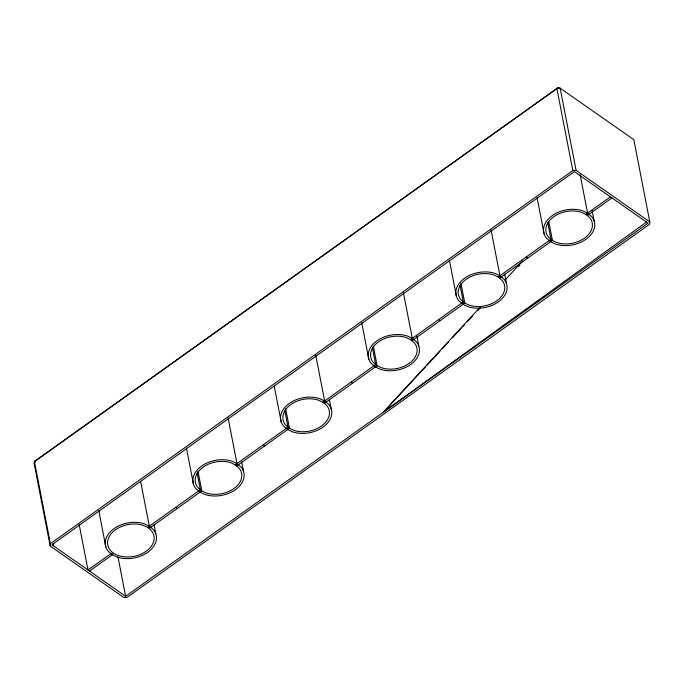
<?xml version="1.0" encoding="UTF-8"?>
<svg xmlns="http://www.w3.org/2000/svg" width="684" height="684" viewBox="0 0 684 684"><rect width="100%" height="100%" fill="white"/><g stroke="black" fill="none" stroke-linecap="round" stroke-linejoin="round"><path stroke-width="1.03" d="M34.2 463.795L34.414 461.469L558.058 87.706L560.128 88.142L633.82 139.664L649.8 221.898L649.586 224.224L127.156 597.363L123.872 597.542L50.18 546.02L34.2 463.795L35.628 460.854L558.058 87.706M50.18 546.02L50.402 543.694L34.414 461.469L35.628 460.854L34.414 461.469M53.694 543.515L53.472 545.841L53.07 543.771M646.508 222.069L383.331 412.221L480.159 307.125M505.45 279.671L522.79 260.852M383.331 412.221L425.448 366.863M426.901 365.299L439.974 351.217M442.155 348.874L448.687 341.838M452.321 337.922L461.033 328.542M462.487 326.978L464.667 324.626M467.565 321.497L472.653 316.025M477.731 310.553L479.911 308.202M518.404 266.751L519.857 265.187M50.402 543.694L572.824 170.547L576.116 170.376L649.8 221.898M235.211 464.855L288.015 427.141L284.792 410.537M322.865 402.252L375.67 364.529L372.447 347.925M410.52 339.64L463.324 301.926L460.101 285.322M498.174 277.037L550.979 239.314L547.756 222.71M585.829 214.425L610.436 196.847M89.544 571.072L113.005 554.314L111.466 553.245L88.014 569.994L79.139 524.329M236.655 465.992L289.469 428.278L285.63 408.553M324.31 403.389L377.123 365.666L373.284 345.95M411.965 340.777L464.778 303.055L460.939 283.338M499.619 278.166L552.433 240.452L548.799 221.77M587.282 215.563L611.975 197.924M125.625 596.294L648.047 223.146L574.363 171.624L51.941 544.772L125.625 596.294L117.956 556.853M586.564 213.895L588.103 214.973M549.748 240.195L551.278 241.272M526.287 256.953L527.826 258.03M498.91 276.507L500.449 277.576M462.093 302.807L463.624 303.884M438.632 319.565L440.171 320.634M411.255 339.119L412.794 340.187M374.439 365.418L375.969 366.487M350.978 382.168L352.517 383.245M323.6 401.722L325.139 402.799M286.776 428.022L288.315 429.099M263.323 444.78L264.853 445.848M235.946 464.333L237.485 465.402M199.121 490.633L200.66 491.702M175.668 507.383L177.199 508.46M592.113 210.51L594.131 220.889M580.143 174.753L587.607 213.16M576.116 170.376L560.128 88.142L556.844 88.322L572.824 170.547M537.068 197.659L544.131 233.979M504.664 274.156L506.476 283.501M491.078 230.098L499.953 275.763M449.414 260.271L456.476 296.591M416.804 335.733L418.822 346.113M403.415 292.709L412.298 338.375M361.759 322.874L368.821 359.203M329.346 399.379L331.167 408.716M315.76 355.321L324.643 400.978M274.301 386.52L281.167 421.806M241.691 461.982L243.513 471.327M228.105 417.924L236.989 463.59M197.975 471.165L201.814 490.881L149.83 528.014L148.291 526.936L200.361 489.753L197.137 473.14M186.45 448.097L193.512 484.417M154.037 524.594L155.858 533.93M140.656 481.57L149.326 526.201M98.795 510.7L105.858 547.029M587.907 213.297L582.742 210.834A25.907 17.801 -11 0 0 551.655 216.041A25.907 17.801 -11 0 0 546.465 238.143L550.355 241.572L555.511 244.043A25.907 17.801 -11 0 0 586.607 238.827A25.907 17.801 -11 0 0 591.788 216.734L587.907 213.297M586.188 214.596L581.494 212.356A23.53 16.168 -11 0 0 553.253 217.084A23.53 16.168 -11 0 0 548.542 237.16L552.074 240.281L556.759 242.521A23.53 16.168 -11 0 0 585.008 237.784A23.53 16.168 -11 0 0 589.719 217.709L586.188 214.596M500.252 275.909L495.088 273.446A25.907 17.801 -11 0 0 464 278.653A25.907 17.801 -11 0 0 458.81 300.755L462.7 304.183L467.856 306.646A25.907 17.801 -11 0 0 498.952 301.439A25.907 17.801 -11 0 0 504.134 279.337L500.252 275.909M498.533 277.208L493.839 274.968A23.53 16.168 -11 0 0 465.599 279.696A23.53 16.168 -11 0 0 460.888 299.772L464.419 302.884L469.104 305.132A23.53 16.168 -11 0 0 497.354 300.396A23.53 16.168 -11 0 0 502.056 280.32L498.533 277.208M412.597 338.52L407.433 336.049A25.907 17.801 -11 0 0 376.345 341.265A25.907 17.801 -11 0 0 371.156 363.358L375.037 366.795L380.201 369.257A25.907 17.801 -11 0 0 411.298 364.05A25.907 17.801 -11 0 0 416.479 341.949L412.597 338.52M410.879 339.811L406.185 337.571A23.53 16.168 -11 0 0 377.944 342.308A23.53 16.168 -11 0 0 373.233 362.383L376.764 365.495L381.45 367.736A23.53 16.168 -11 0 0 409.699 363.007A23.53 16.168 -11 0 0 414.401 342.932L410.879 339.811M324.943 401.123L319.779 398.661A25.907 17.801 -11 0 0 288.691 403.868A25.907 17.801 -11 0 0 283.501 425.97L287.383 429.398L292.547 431.869A25.907 17.801 -11 0 0 323.643 426.654A25.907 17.801 -11 0 0 328.824 404.56L324.943 401.123M323.224 402.423L318.53 400.183A23.53 16.168 -11 0 0 290.29 404.911A23.53 16.168 -11 0 0 285.579 424.986L289.11 428.107L293.795 430.347A23.53 16.168 -11 0 0 322.036 425.61A23.53 16.168 -11 0 0 326.747 405.535L323.224 402.423M237.288 463.735L232.124 461.264A25.907 17.801 -11 0 0 201.036 466.479A25.907 17.801 -11 0 0 195.846 488.581L199.728 492.01L204.892 494.472A25.907 17.801 -11 0 0 235.989 489.265A25.907 17.801 -11 0 0 241.17 467.163L237.288 463.735M235.57 465.034L230.876 462.786A23.53 16.168 -11 0 0 202.635 467.523A23.53 16.168 -11 0 0 197.924 487.598L201.455 490.71L206.141 492.95A23.53 16.168 -11 0 0 234.381 488.222A23.53 16.168 -11 0 0 239.092 468.147L235.57 465.034M149.634 526.347L144.469 523.876A25.907 17.801 -11 0 0 113.382 529.083A25.907 17.801 -11 0 0 108.192 551.184L112.073 554.613L117.238 557.084A25.907 17.801 -11 0 0 148.334 551.877A25.907 17.801 -11 0 0 153.515 529.775L149.634 526.347M118.486 555.562A23.53 16.168 -11 0 0 154.139 538.718A23.53 16.168 -11 0 0 119.931 527.159A23.53 16.168 -11 0 0 118.486 555.562"/></g></svg>
